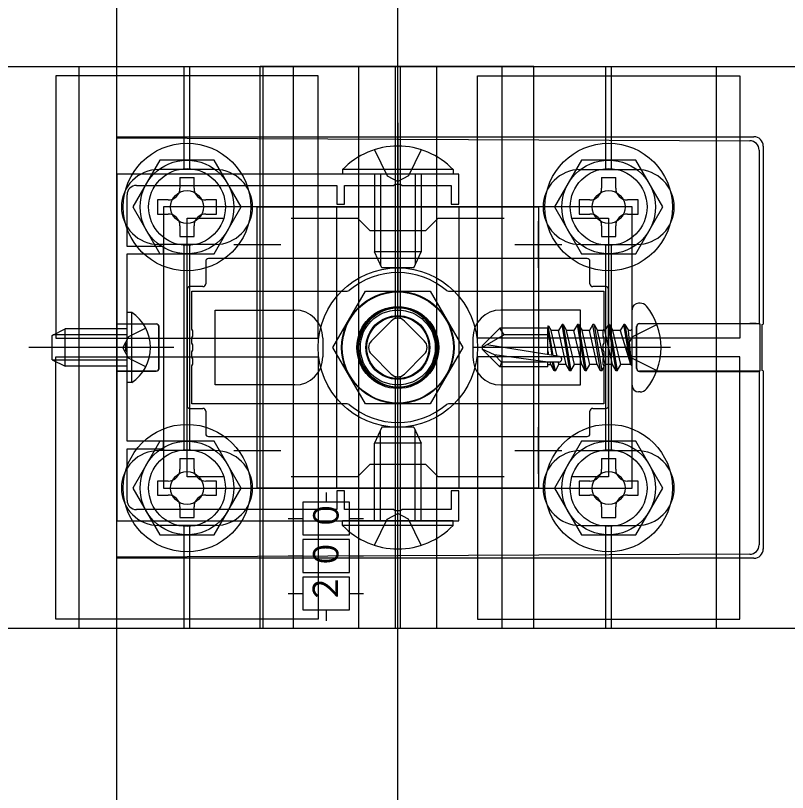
# Model space of a CAD drawing. Units: millimetres, scale not verified. Extents: x -875 to 875, y -1300 to 1292.
# Drawn here: x -243.8 to -161.4, y 570.8 to 653.7 of the extents above; entities that cross this region are included whole.
import ezdxf
from ezdxf.enums import TextEntityAlignment as Align

# ---------------------------------------------------------------- set-up
doc = ezdxf.new("R2010")
doc.units = ezdxf.units.MM
doc.header["$LTSCALE"] = 8
for name, color, linetype in [('0-2_YKK_11', 7, 'Continuous'), ('0-3_YKK_12', 2, 'Continuous'), ('0-4_YKK_13', 4, 'Continuous'), ('0-7_YSS_K', 3, 'Continuous')]:
    doc.layers.add(name, color=color, linetype=linetype)
doc.styles.add('ＭＳ ゴシック', font='')
doc.styles.get('ＭＳ ゴシック').set_extended_font_data('MS Gothic')

msp = doc.modelspace()

# ---------------------------------------------------------------- linework, layer by layer
at = {"layer": '0-2_YKK_11'}
for p, q in [((-218, 626.758), (-218, 631.758)), ((-188, 626.758), (-188, 631.758)), ((-220.5, 629.258), (-215.5, 629.258)), ((-190.5, 629.258), (-185.5, 629.258)), ((-218, 604.758), (-218, 609.758)), ((-188, 604.758), (-188, 609.758)), ((-220.5, 607.258), (-215.5, 607.258)), ((-190.5, 607.258), (-185.5, 607.258))]:
    msp.add_line(p, q, dxfattribs=at)
for points in [[(-233, 636.758), (-233, 599.758), (-196.5, 599.758), (-196.5, 602.958), (-197.3, 602.958), (-197.3, 600.958), (-202.542, 600.958), (-202.725, 600.838), (-203.275, 600.838), (-203.458, 600.958), (-208.7, 600.958), (-208.7, 602.958), (-209.5, 602.958), (-209.5, 600.958), (-230.9, 600.958)], [(-230.9, 635.558), (-209.5, 635.558), (-209.5, 633.558), (-208.7, 633.558), (-208.7, 635.558), (-203.458, 635.558), (-203.275, 635.678), (-202.725, 635.678), (-202.542, 635.558), (-197.3, 635.558), (-197.3, 633.558), (-196.5, 633.558), (-196.5, 636.758), (-233, 636.758)], [(-231.9, 601.958), (-231.9, 607.458), (-228, 607.458), (-228, 608.258), (-231.9, 608.258), (-231.9, 617.8), (-232.02, 617.983), (-232.02, 618.533), (-231.9, 618.717), (-231.9, 628.258), (-228, 628.258), (-228, 629.058), (-231.9, 629.058), (-231.9, 634.558)], [(-221.633, 604.458), (-225.5, 604.458), (-225.5, 632.058), (-221.633, 632.058)], [(-214.367, 632.058), (-207.3, 632.058), (-206, 630.758), (-200, 630.758), (-198.7, 632.058), (-191.633, 632.058)], [(-184.367, 632.058), (-180.5, 632.058), (-180.5, 604.458), (-184.367, 604.458)], [(-191.633, 604.458), (-198.7, 604.458), (-200, 605.758), (-206, 605.758), (-207.3, 604.458), (-214.367, 604.458)]]:
    msp.add_lwpolyline(points, dxfattribs=at)
msp.add_lwpolyline([(-228, 603.258), (-178, 603.258), (-178, 633.258), (-228, 633.258)], close=True, dxfattribs=at)
for centre, start, end in [((-230.9, 634.558), 90.00001, 179.99999), ((-230.9, 601.958), 180.00001, 269.99999)]:
    msp.add_arc(centre, 1, start, end, dxfattribs=at)
at = {"layer": '0-3_YKK_12'}
msp.add_lwpolyline([(-283, 890.258), (-283, 158.258), (-233, 158.258), (-233, 890.258)], dxfattribs=at)
msp.add_circle((-203, 618.258), 6, dxfattribs=at)
at = {"layer": '0-4_YKK_13'}
for p, q in [((-237, 588.258), (-237, 648.258)), ((-225.8, 637.258), (-225.8, 648.258)), ((-225.2, 637.258), (-225.2, 648.258)), ((-217.359, 648.258), (-217.708, 648.258)), ((-188.47, 648.258), (-217.359, 648.258)), ((-214.15, 588.258), (-214.15, 648.258)), ((-207.15, 588.258), (-207.15, 648.258)), ((-203.3, 648.258), (-203.3, 621.334)), ((-202.7, 621.334), (-202.7, 648.258)), ((-198.85, 588.258), (-198.85, 648.258)), ((-191.85, 588.258), (-191.85, 648.258)), ((-188.47, 588.258), (-188.47, 648.258)), ((-180.8, 637.258), (-180.8, 648.258)), ((-180.2, 637.258), (-180.2, 648.258)), ((-169, 588.258), (-169, 648.258)), ((-203, 642.258), (-203, 624.258)), ((-233, 640.758), (-164.999, 640.758)), ((-233, 640.633), (-165.436, 640.324)), ((-164, 639.764), (-164, 620.758)), ((-164.442, 639.326), (-164.442, 620.794)), ((-222.5, 637.258), (-228.5, 637.258)), ((-197.1, 637.267), (-197.1, 636.758)), ((-183.5, 637.258), (-177.5, 637.258)), ((-226.25, 636.408), (-226.25, 635.258)), ((-226.25, 636.408), (-224.75, 636.408)), ((-224.75, 635.258), (-224.75, 636.408)), ((-197.1, 636.758), (-208.9, 636.758)), ((-205.5, 636.758), (-205.5, 628.458)), ((-204.846, 636.758), (-204.846, 627.068)), ((-201.154, 636.758), (-201.154, 627.068)), ((-181.25, 636.408), (-181.25, 635.258)), ((-181.25, 636.408), (-179.75, 636.408)), ((-179.75, 635.258), (-179.75, 636.408)), ((-228.65, 634.008), (-228.65, 632.508)), ((-227.5, 634.008), (-228.65, 634.008)), ((-222.35, 634.008), (-223.5, 634.008)), ((-222.35, 632.508), (-222.35, 634.008)), ((-183.65, 634.008), (-183.65, 632.508)), ((-182.5, 634.008), (-183.65, 634.008)), ((-177.35, 634.008), (-178.5, 634.008)), ((-177.35, 632.508), (-177.35, 634.008)), ((-228.65, 632.508), (-227.5, 632.508)), ((-223.5, 632.508), (-222.35, 632.508)), ((-183.65, 632.508), (-182.5, 632.508)), ((-178.5, 632.508), (-177.35, 632.508)), ((-226.25, 631.258), (-226.25, 630.108)), ((-181.25, 631.258), (-181.25, 630.108)), ((-222.5, 629.258), (-228.5, 629.258)), ((-225.8, 607.258), (-225.8, 629.258)), ((-225.2, 607.258), (-225.2, 629.258)), ((-183.5, 629.258), (-177.5, 629.258)), ((-180.8, 607.258), (-180.8, 629.258)), ((-180.2, 607.258), (-180.2, 629.258)), ((-204.7, 626.758), (-205.5, 628.458)), ((-201.3, 626.758), (-200.5, 628.458)), ((-223.5, 627.458), (-223.5, 625.058)), ((-182.8, 627.758), (-223.2, 627.758)), ((-182.5, 625.058), (-182.5, 627.458)), ((-201.3, 626.758), (-204.7, 626.758)), ((-223.8, 624.758), (-225.2, 624.758)), ((-180.8, 624.758), (-182.2, 624.758)), ((-225.5, 624.458), (-225.5, 612.058)), ((-180.5, 612.058), (-180.5, 624.458)), ((-177.138, 622.993), (-177.3, 622.993)), ((-231.9, 614.508), (-231.9, 622.008)), ((-178, 614.223), (-178, 622.293)), ((-233, 620.785), (-228.782, 620.785)), ((-228.8, 620.767), (-233, 620.762)), ((-228.5, 616.05), (-228.5, 620.467)), ((-228.483, 616.032), (-228.483, 620.485)), ((-205.828, 618.965), (-203.707, 621.087)), ((-202.293, 621.087), (-200.172, 618.965)), ((-186.976, 620.569), (-187, 620.308)), ((-186.976, 620.569), (-186.449, 617.407)), ((-186.976, 620.569), (-186.976, 620.569)), ((-186.976, 620.569), (-186.91, 620.569)), ((-186.91, 620.569), (-186.629, 620.083)), ((-185.473, 620.73), (-185.846, 620.083)), ((-185.355, 620.73), (-185.473, 620.73)), ((-184.649, 615.787), (-185.473, 620.73)), ((-185.355, 620.73), (-184.981, 620.083)), ((-185.355, 620.73), (-184.531, 615.787)), ((-183.825, 620.73), (-184.199, 620.083)), ((-183.707, 620.73), (-183.825, 620.73)), ((-183.001, 615.787), (-183.825, 620.73)), ((-183.707, 620.73), (-183.333, 620.083)), ((-183.707, 620.73), (-182.883, 615.787)), ((-182.177, 620.73), (-182.551, 620.083)), ((-182.059, 620.73), (-182.177, 620.73)), ((-181.353, 615.787), (-182.177, 620.73)), ((-182.059, 620.73), (-181.685, 620.083)), ((-182.059, 620.73), (-181.235, 615.787)), ((-180.411, 620.73), (-180.529, 620.73)), ((-180.411, 620.73), (-179.587, 615.787)), ((-180.411, 620.73), (-180.038, 620.083)), ((-178.175, 616.493), (-178.881, 620.73)), ((-178.763, 620.73), (-178.881, 620.73)), ((-178.763, 620.73), (-178.057, 616.493)), ((-178.763, 620.73), (-178.39, 620.083)), ((-178, 619.384), (-175.343, 620.708)), ((-177.517, 616.006), (-177.517, 620.511)), ((-177.5, 616.023), (-177.5, 620.493)), ((-177.218, 620.811), (-165.441, 620.811)), ((-164.337, 615.758), (-164.337, 620.759)), ((-164.105, 620.723), (-164, 620.758)), ((-164.105, 615.793), (-164.105, 620.723)), ((-239.9, 619.558), (-238.5, 620.258)), ((-239.9, 616.958), (-239.9, 619.558)), ((-231.9, 619.604), (-239.809, 619.604)), ((-231.9, 620.258), (-238.5, 620.258)), ((-194, 618.433), (-192.125, 620.308)), ((-191.662, 619.608), (-194, 618.258)), ((-187, 620.308), (-192.125, 620.308)), ((-187, 617.496), (-187, 620.308)), ((-187, 620.007), (-186.57, 617.426)), ((-186.009, 617.336), (-186.629, 620.083)), ((-185.846, 620.083), (-186.629, 620.083)), ((-185.022, 616.434), (-185.846, 620.083)), ((-184.199, 620.083), (-184.981, 620.083)), ((-184.157, 616.434), (-184.981, 620.083)), ((-183.375, 616.434), (-184.199, 620.083)), ((-182.551, 620.083), (-183.333, 620.083)), ((-182.509, 616.434), (-183.333, 620.083)), ((-181.727, 616.434), (-182.551, 620.083)), ((-180.903, 620.083), (-181.685, 620.083)), ((-180.861, 616.434), (-181.685, 620.083)), ((-180.079, 616.434), (-180.903, 620.083)), ((-179.255, 620.083), (-180.038, 620.083)), ((-179.214, 616.434), (-180.038, 620.083)), ((-179.255, 620.083), (-178.175, 616.493)), ((-178.057, 616.493), (-178.39, 620.083)), ((-178.2, 620.083), (-178.39, 620.083)), ((-211, 619.258), (-211, 617.258)), ((-195, 619.258), (-195, 617.258)), ((-178, 619.384), (-178.598, 618.258)), ((-226.9, 618.258), (-242.4, 618.258)), ((-173.9, 618.258), (-195.002, 618.258)), ((-194, 618.433), (-194, 618.083)), ((-194, 618.083), (-192.125, 616.208)), ((-192.674, 617.465), (-194, 618.083)), ((-185.747, 617.293), (-193.499, 618.548)), ((-187, 617.894), (-186.907, 617.481)), ((-178, 617.133), (-178.598, 618.258)), ((-203.707, 615.43), (-205.828, 617.551)), ((-200.172, 617.551), (-202.293, 615.43)), ((-187, 616.708), (-192.674, 617.465)), ((-178, 617.133), (-175.343, 615.808)), ((-239.9, 616.958), (-238.5, 616.258)), ((-231.9, 616.913), (-239.809, 616.913)), ((-191.918, 616.708), (-192.125, 616.208)), ((-187, 616.208), (-192.125, 616.208)), ((-187, 616.208), (-187, 616.708)), ((-187, 616.434), (-186.67, 616.434)), ((-186.67, 616.434), (-186.732, 616.708)), ((-186.297, 615.787), (-186.67, 616.434)), ((-186.297, 615.787), (-186.505, 616.708)), ((-186.179, 615.787), (-186.387, 616.708)), ((-186.179, 615.787), (-185.805, 616.434)), ((-185.805, 616.434), (-185.867, 616.708)), ((-185.022, 616.434), (-185.805, 616.434)), ((-184.649, 615.787), (-185.022, 616.434)), ((-184.531, 615.787), (-184.157, 616.434)), ((-183.375, 616.434), (-184.157, 616.434)), ((-183.001, 615.787), (-183.375, 616.434)), ((-182.883, 615.787), (-182.509, 616.434)), ((-181.727, 616.434), (-182.509, 616.434)), ((-181.353, 615.787), (-181.727, 616.434)), ((-181.235, 615.787), (-180.861, 616.434)), ((-180.079, 616.434), (-180.861, 616.434)), ((-179.705, 615.787), (-180.079, 616.434)), ((-179.587, 615.787), (-179.214, 616.434)), ((-178.2, 616.434), (-179.214, 616.434)), ((-178.057, 616.493), (-178.175, 616.493)), ((-228.8, 615.75), (-233, 615.754)), ((-233, 615.732), (-228.782, 615.732)), ((-186.179, 615.787), (-186.297, 615.787)), ((-184.531, 615.787), (-184.649, 615.787)), ((-182.883, 615.787), (-183.001, 615.787)), ((-181.235, 615.787), (-181.353, 615.787)), ((-179.587, 615.787), (-179.705, 615.787)), ((-177.218, 615.706), (-165.441, 615.706)), ((-164.337, 615.758), (-177.199, 615.724)), ((-164.442, 615.723), (-164.337, 615.758)), ((-164.442, 615.723), (-164.442, 597.191)), ((-164, 615.758), (-164.105, 615.793)), ((-164, 615.758), (-164, 596.752)), ((-231.391, 614.508), (-231.9, 614.508)), ((-203.3, 615.183), (-203.3, 588.258)), ((-202.7, 588.258), (-202.7, 615.183)), ((-177.138, 613.523), (-177.3, 613.523)), ((-203, 594.258), (-203, 612.258)), ((-225.2, 611.758), (-223.8, 611.758)), ((-223.5, 611.458), (-223.5, 609.058)), ((-182.5, 609.058), (-182.5, 611.458)), ((-182.2, 611.758), (-180.8, 611.758)), ((-204.7, 609.758), (-205.5, 608.058)), ((-201.3, 609.758), (-204.7, 609.758)), ((-201.3, 609.758), (-200.5, 608.058)), ((-223.2, 608.758), (-182.8, 608.758)), ((-204.846, 599.758), (-204.846, 609.449)), ((-201.154, 599.758), (-201.154, 609.449)), ((-205.5, 599.758), (-205.5, 608.058)), ((-222.5, 607.258), (-228.5, 607.258)), ((-183.5, 607.258), (-177.5, 607.258)), ((-226.25, 606.408), (-226.25, 605.258)), ((-226.25, 606.408), (-224.75, 606.408)), ((-224.75, 605.258), (-224.75, 606.408)), ((-181.25, 606.408), (-181.25, 605.258)), ((-181.25, 606.408), (-179.75, 606.408)), ((-179.75, 605.258), (-179.75, 606.408)), ((-228.65, 604.008), (-228.65, 602.508)), ((-227.5, 604.008), (-228.65, 604.008)), ((-222.35, 604.008), (-223.5, 604.008)), ((-222.35, 602.508), (-222.35, 604.008)), ((-183.65, 604.008), (-183.65, 602.508)), ((-182.5, 604.008), (-183.65, 604.008)), ((-177.35, 604.008), (-178.5, 604.008)), ((-177.35, 602.508), (-177.35, 604.008)), ((-228.65, 602.508), (-227.5, 602.508)), ((-223.5, 602.508), (-222.35, 602.508)), ((-210.65, 602.793), (-210.65, 601.758)), ((-183.65, 602.508), (-182.5, 602.508)), ((-178.5, 602.508), (-177.35, 602.508)), ((-226.25, 601.258), (-226.25, 600.108)), ((-181.25, 601.258), (-181.25, 600.108)), ((-214.71, 600.008), (-213.15, 600.008)), ((-197.1, 599.758), (-208.9, 599.758)), ((-208.15, 600.008), (-206.675, 600.008)), ((-197.1, 599.249), (-197.1, 599.758)), ((-222.5, 599.258), (-228.5, 599.258)), ((-225.8, 588.258), (-225.8, 599.258)), ((-225.2, 588.258), (-225.2, 599.258)), ((-183.5, 599.258), (-177.5, 599.258)), ((-180.8, 588.258), (-180.8, 599.258)), ((-180.2, 588.258), (-180.2, 599.258)), ((-165.436, 596.192), (-233, 595.884)), ((-164.999, 595.758), (-233, 595.758)), ((-214.71, 596.008), (-213.15, 596.008)), ((-208.15, 596.008), (-206.675, 596.008)), ((-214.71, 592.008), (-213.15, 592.008)), ((-208.15, 592.008), (-206.675, 592.008)), ((-210.65, 590.258), (-210.65, 589.087))]:
    msp.add_line(p, q, dxfattribs=at)
for points in [[(-301.7, 648.258), (-104.3, 648.258), (-104.3, 588.258), (-301.7, 588.258)], [(-239.5, 619.258), (-211.5, 619.258), (-211.5, 647.258), (-239.5, 647.258)], [(-194.5, 647.258), (-166.5, 647.258), (-166.5, 619.258), (-194.5, 619.258)], [(-228.387, 638.258), (-231.274, 633.258), (-228.387, 628.258), (-222.613, 628.258), (-219.726, 633.258), (-222.613, 638.258)], [(-183.387, 638.258), (-186.274, 633.258), (-183.387, 628.258), (-177.613, 628.258), (-174.726, 633.258), (-177.613, 638.258)], [(-218, 633.258), (-188, 633.258), (-188, 603.258), (-218, 603.258)], [(-196.5, 603.258), (-209.5, 603.258), (-209.5, 633.258), (-196.5, 633.258)], [(-206.464, 612.258), (-209.928, 618.258), (-206.464, 624.258), (-199.536, 624.258), (-196.072, 618.258), (-199.536, 612.258)], [(-239.5, 617.258), (-211.5, 617.258), (-211.5, 589.258), (-239.5, 589.258)], [(-194.5, 589.258), (-166.5, 589.258), (-166.5, 617.258), (-194.5, 617.258)], [(-228.387, 608.258), (-231.274, 603.258), (-228.387, 598.258), (-222.613, 598.258), (-219.726, 603.258), (-222.613, 608.258)], [(-183.387, 608.258), (-186.274, 603.258), (-183.387, 598.258), (-177.613, 598.258), (-174.726, 603.258), (-177.613, 608.258)], [(-208.15, 598.258), (-208.15, 601.758), (-213.15, 601.758), (-213.15, 598.258)], [(-208.15, 594.258), (-208.15, 597.758), (-213.15, 597.758), (-213.15, 594.258)], [(-208.15, 590.258), (-208.15, 593.758), (-213.15, 593.758), (-213.15, 590.258)]]:
    msp.add_lwpolyline(points, close=True, dxfattribs=at)
for points in [[(-217.359, 588.258), (-217.708, 588.258), (-217.708, 648.258)], [(-188.47, 588.258), (-217.359, 588.258), (-217.359, 648.258)], [(-205.5, 639.37), (-204.145, 636.591), (-203, 635.983)], [(-200.5, 639.37), (-201.855, 636.591), (-203, 635.983)], [(-197.1, 637.267), (-208.9, 637.267), (-208.9, 636.758)], [(-200.5, 636.758), (-200.5, 628.458), (-205.5, 628.458)], [(-226.25, 630.108), (-224.75, 630.108), (-224.75, 631.258)], [(-181.25, 630.108), (-179.75, 630.108), (-179.75, 631.258)], [(-225, 624.258), (-208.404, 624.258), (-208.208, 624.331)], [(-208.208, 612.186), (-208.404, 612.258), (-225, 612.258), (-225, 616.3), (-224.88, 616.483), (-224.88, 617.033), (-225, 617.217), (-225, 617.8), (-224.88, 617.983), (-224.88, 618.533), (-225, 618.717), (-225, 619.3), (-224.88, 619.483), (-224.88, 620.033), (-225, 620.217), (-225, 624.258)], [(-197.792, 624.331), (-197.596, 624.258), (-181, 624.258), (-181, 620.217), (-181.12, 620.033), (-181.12, 619.483), (-181, 619.3), (-181, 618.717), (-181.12, 618.533), (-181.12, 617.983), (-181, 617.8), (-181, 617.217), (-181.12, 617.033), (-181.12, 616.483), (-181, 616.3), (-181, 612.258), (-197.596, 612.258), (-197.792, 612.186)], [(-231.391, 614.508), (-231.391, 622.008), (-231.9, 622.008)], [(-214, 614.258), (-222.5, 614.258), (-222.5, 622.258), (-214, 622.258)], [(-192, 614.258), (-183.5, 614.258), (-183.5, 622.258), (-192, 622.258)], [(-179.705, 615.787), (-180.529, 620.73), (-180.903, 620.083)], [(-178.763, 620.73), (-178.881, 620.73), (-179.255, 620.083)], [(-164.442, 620.794), (-164.337, 620.759), (-177.199, 620.793)], [(-231.9, 616.258), (-238.5, 616.258), (-238.5, 620.258)], [(-229.891, 620.308), (-231.746, 619.403), (-232.355, 618.258)], [(-187, 619.608), (-191.662, 619.608), (-192.125, 620.308)], [(-229.891, 616.208), (-231.746, 617.113), (-232.355, 618.258)], [(-185.794, 616.708), (-191.918, 616.708), (-192.674, 617.465)], [(-200.5, 599.758), (-200.5, 608.058), (-205.5, 608.058)], [(-226.25, 600.108), (-224.75, 600.108), (-224.75, 601.258)], [(-181.25, 600.108), (-179.75, 600.108), (-179.75, 601.258)], [(-205.5, 597.147), (-204.145, 599.925), (-203, 600.534)], [(-200.5, 597.147), (-201.855, 599.925), (-203, 600.534)], [(-197.1, 599.249), (-208.9, 599.249), (-208.9, 599.758)]]:
    msp.add_lwpolyline(points, dxfattribs=at)
for centre, radius in [((-225.5, 633.258), 6.8), ((-180.5, 633.258), 6.8), ((-225.5, 633.258), 5), ((-180.5, 633.258), 5), ((-225.5, 633.258), 4.1), ((-180.5, 633.258), 4.1), ((-225.5, 633.258), 1.75), ((-180.5, 633.258), 1.75), ((-203, 618.258), 8.5), ((-203, 618.258), 8.5), ((-203, 618.258), 5.928), ((-203, 618.258), 4.375), ((-203, 618.258), 4.25), ((-203, 618.258), 4.25), ((-202.903, 618.258), 4.245), ((-203, 618.258), 4), ((-203, 618.258), 4), ((-203, 618.258), 4), ((-203, 618.258), 3.4), ((-203, 618.258), 3.324), ((-203, 618.258), 3.32), ((-225.5, 603.258), 6.8), ((-180.5, 603.258), 6.8), ((-225.5, 603.258), 5), ((-180.5, 603.258), 5), ((-225.5, 603.258), 4.1), ((-180.5, 603.258), 4.1), ((-225.5, 603.258), 1.75), ((-180.5, 603.258), 1.75)]:
    msp.add_circle(centre, radius, dxfattribs=at)
for centre, radius, start, end in [((-165.444, 639.323), 1.002, 0.18156, 89.55613), ((-203, 631.526), 8.232, 44.2189, 135.7811), ((-228.5, 633.258), 4, 90, 270), ((-222.5, 633.258), 4, 270, 90), ((-183.5, 633.258), 4, 90, 270), ((-177.5, 633.258), 4, 270, 90), ((-227.5, 635.258), 1.25, 270, 0), ((-223.5, 635.258), 1.25, 180, 270), ((-182.5, 635.258), 1.25, 270, 0), ((-178.5, 635.258), 1.25, 180, 270), ((-227.5, 631.258), 1.25, 0, 90), ((-223.5, 631.258), 1.25, 90, 180), ((-182.5, 631.258), 1.25, 0, 90), ((-178.5, 631.258), 1.25, 90, 180), ((-203, 618.258), 8, 49.3793, 130.6207), ((-177.3, 622.293), 0.7, 90, 180), ((-177.138, 622.131), 0.862, 39.12355, 90), ((-233.927, 618.258), 4.527, 304.06671, 55.93329), ((-214, 619.258), 3, 0.00001, 89.99999), ((-203, 618.258), 4.25, 89.99999, 270.00001), ((-203.102, 618.257), 4.25, 273.27666, 87.50585), ((-192, 619.258), 3, 90.00001, 179.99999), ((-181.9, 618.258), 7, 0, 39.12355), ((-203, 620.38), 1, 45, 135), ((-178.2, 620.283), 0.2, 270, 360), ((-205.121, 618.258), 1, 135, 225), ((-200.879, 618.258), 1, 315, 45), ((-181.9, 618.258), 7, 320.87645, 0), ((-214, 617.258), 3, 270.00001, 359.99999), ((-192, 617.258), 3, 180.00001, 269.99999), ((-185.794, 617.003), 0.294, 270, 0), ((-185.794, 617.003), 0.294, 0, 80.8071), ((-178.2, 616.234), 0.2, 0, 90), ((-203, 616.137), 1, 225, 315), ((-177.3, 614.223), 0.7, 180, 270), ((-177.138, 614.385), 0.862, 270, 320.87645), ((-203, 618.258), 8, 229.3793, 310.6207), ((-228.5, 603.258), 4, 90, 270), ((-222.5, 603.258), 4, 270, 90), ((-183.5, 603.258), 4, 90, 270), ((-177.5, 603.258), 4, 270, 90), ((-227.5, 605.258), 1.25, 270, 0), ((-223.5, 605.258), 1.25, 180, 270), ((-182.5, 605.258), 1.25, 270, 0), ((-178.5, 605.258), 1.25, 180, 270), ((-227.5, 601.258), 1.25, 0, 90), ((-223.5, 601.258), 1.25, 90, 180), ((-182.5, 601.258), 1.25, 0, 90), ((-178.5, 601.258), 1.25, 90, 180), ((-203, 604.991), 8.232, 224.2189, 315.7811), ((-165.444, 597.194), 1.002, 270.44387, 359.81844)]:
    msp.add_arc(centre, radius, start, end, dxfattribs=at)
for centre, major_axis, ratio, start_param, end_param in [((-165.006, 639.757), (-0.883, -0.487), 0.991424, 2.641259, 4.204772), ((-223.2, 627.458), (-0.212, 0.212), 0.999695, 5.497939, 7.068431), ((-182.8, 627.458), (0.212, 0.212), 0.999695, 5.497939, 7.068431), ((-225.2, 624.458), (-0.212, 0.212), 0.999695, 5.497939, 7.068431), ((-223.8, 625.058), (0.212, -0.212), 0.999695, 5.497939, 7.068431), ((-182.2, 625.058), (-0.212, -0.212), 0.999695, 5.497939, 7.068431), ((-180.8, 624.458), (0.212, 0.212), 0.999695, 5.497939, 7.068431), ((-228.8, 620.467), (-0.27, -0.133), 0.998319, 2.685067, 4.255559), ((-228.783, 620.485), (0.212, 0.212), 0.999695, 5.497939, 7.068431), ((-177.217, 620.511), (0.212, -0.212), 0.999695, 2.356347, 3.926839), ((-177.199, 620.492), (-0.275, 0.123), 0.996125, 5.132377, 6.702869), ((-165.441, 620.793), (-1, 0), 0.017455, 3.193953, 4.712389), ((-228.8, 616.05), (-0.27, 0.133), 0.998319, 2.027626, 3.598118), ((-228.783, 616.032), (0.212, -0.212), 0.999695, 5.497939, 7.068431), ((-177.217, 616.006), (0.212, 0.212), 0.999695, 2.356347, 3.926839), ((-177.199, 616.024), (-0.275, -0.123), 0.996125, 5.863502, 7.433993), ((-165.441, 615.723), (-1, 0), 0.017455, 1.570796, 3.089233), ((-225.2, 612.058), (-0.212, -0.212), 0.999695, 5.497939, 7.068431), ((-180.8, 612.058), (0.212, -0.212), 0.999695, 5.497939, 7.068431), ((-223.8, 611.458), (0.212, 0.212), 0.999695, 5.497939, 7.068431), ((-182.2, 611.458), (-0.212, 0.212), 0.999695, 5.497939, 7.068431), ((-223.2, 609.058), (-0.212, -0.212), 0.999695, 5.497939, 7.068431), ((-182.8, 609.058), (0.212, -0.212), 0.999695, 5.497939, 7.068431), ((-165.006, 596.76), (-0.883, 0.487), 0.991424, 2.078413, 3.641926)]:
    msp.add_ellipse(centre, major_axis=major_axis, ratio=ratio, start_param=start_param, end_param=end_param, dxfattribs=at)
at = {"layer": '0-7_YSS_K'}
msp.add_line((-203, -9.742), (-203, 868.258), dxfattribs=at)

# ---------------------------------------------------------------- texts
at = {"layer": '0-4_YKK_13', "style": 'ＭＳ ゴシック', "width": 0.9}
for s, p in [('０', (-208.51, 598.678)), ('０', (-208.528, 594.541)), ('２', (-208.568, 590.853))]:
    msp.add_text(s, height=2.711, rotation=90, dxfattribs=at).set_placement(p, align=Align.BOTTOM_LEFT)

doc.saveas('drawing.dxf')
